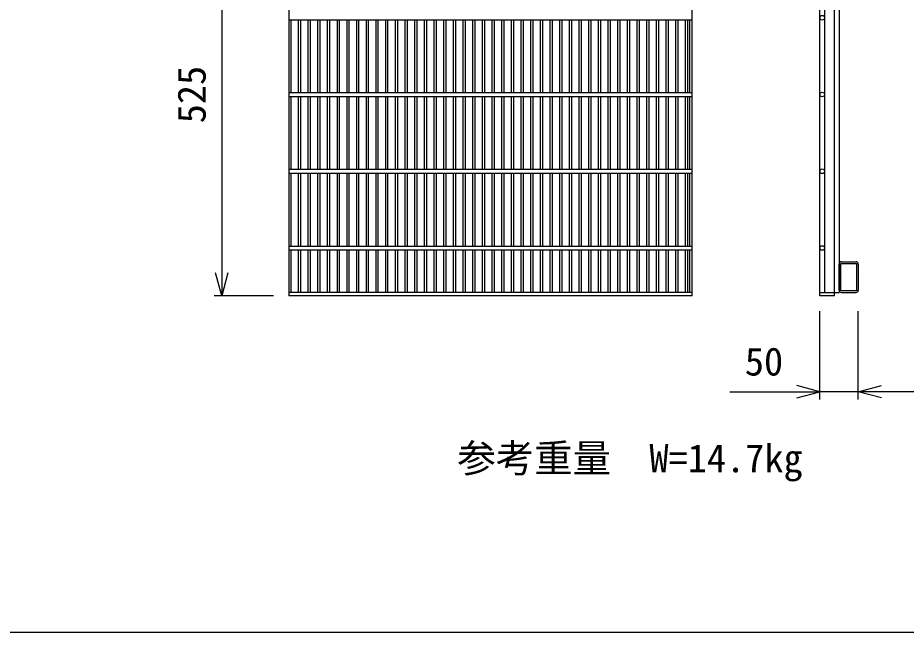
# Model space of a CAD drawing. Units: millimetres, scale not verified. Extents: x -10500 to 10500, y -7425 to 7425.
# Drawn here: x 2882 to 4039, y 548 to 1348 of the extents above; entities that cross this region are included whole.
import ezdxf
from ezdxf.enums import TextEntityAlignment as Align

# ---------------------------------------------------------------- set-up
doc = ezdxf.new("R2010")
doc.units = ezdxf.units.MM
doc.header["$LTSCALE"] = 25
for name, color, linetype, lineweight in [('0-1_DIM', 7, 'Continuous', 25), ('0-3_HATCH', 6, 'Continuous', 25), ('0-7_TXT', 7, 'Continuous', 25)]:
    doc.layers.add(name, color=color, linetype=linetype, lineweight=lineweight)
doc.styles.add('ＭＳ ゴシック', font='')
doc.styles.get('ＭＳ ゴシック').set_extended_font_data('MS Gothic')

msp = doc.modelspace()

# ---------------------------------------------------------------- linework, layer by layer
at = {"layer": '0-1_DIM'}
for p, q in [((3148.14, 1510.76), (3148.14, 985.76)), ((3215.64, 985.76), (3138.14, 985.76)), ((3926.96, 851.04), (3926.96, 965.76)), ((3976.96, 851.04), (3976.96, 965.76)), ((3809.7, 861.04), (3926.96, 861.04)), ((3976.96, 861.04), (3926.96, 861.04)), ((4050.92, 861.04), (3976.96, 861.04))]:
    msp.add_line(p, q, dxfattribs=at)
for points in [[(3156.18, 1015.76), (3148.14, 985.76), (3140.1, 1015.76)], [(3896.96, 853), (3926.96, 861.04), (3896.96, 869.08)], [(4006.96, 853), (3976.96, 861.04), (4006.96, 869.08)]]:
    msp.add_lwpolyline(points, dxfattribs=at)
at = {"layer": '0-3_HATCH'}
for p, q in [((3235.64, 1510.76), (3235.64, 985.76)), ((3760.64, 985.76), (3760.64, 1510.76)), ((3932.96, 1506.26), (3932.96, 990.26)), ((3945.96, 985.76), (3945.96, 1510.76)), ((3951.96, 1506.26), (3951.96, 990.26)), ((3235.64, 1345.76), (3760.64, 1345.76)), ((3238.64, 1250.76), (3238.64, 1345.76)), ((3248.23, 1250.76), (3248.23, 1345.76)), ((3251.23, 1250.76), (3251.23, 1345.76)), ((3260.82, 1250.76), (3260.82, 1345.76)), ((3263.82, 1250.76), (3263.82, 1345.76)), ((3273.41, 1250.76), (3273.41, 1345.76)), ((3276.41, 1250.76), (3276.41, 1345.76)), ((3286, 1250.76), (3286, 1345.76)), ((3289, 1250.76), (3289, 1345.76)), ((3298.59, 1250.76), (3298.59, 1345.76)), ((3301.59, 1250.76), (3301.59, 1345.76)), ((3311.18, 1250.76), (3311.18, 1345.76)), ((3314.18, 1250.76), (3314.18, 1345.76)), ((3323.77, 1250.76), (3323.77, 1345.76)), ((3326.77, 1250.76), (3326.77, 1345.76)), ((3336.36, 1250.76), (3336.36, 1345.76)), ((3339.36, 1250.76), (3339.36, 1345.76)), ((3348.95, 1250.76), (3348.95, 1345.76)), ((3351.95, 1250.76), (3351.95, 1345.76)), ((3361.54, 1250.76), (3361.54, 1345.76)), ((3364.54, 1250.76), (3364.54, 1345.76)), ((3374.36, 1250.76), (3374.36, 1345.76)), ((3377.36, 1250.76), (3377.36, 1345.76)), ((3386.95, 1250.76), (3386.95, 1345.76)), ((3389.95, 1250.76), (3389.95, 1345.76)), ((3399.54, 1250.76), (3399.54, 1345.76)), ((3402.54, 1250.76), (3402.54, 1345.76)), ((3412.13, 1250.76), (3412.13, 1345.76)), ((3415.13, 1250.76), (3415.13, 1345.76)), ((3424.72, 1250.76), (3424.72, 1345.76)), ((3427.72, 1250.76), (3427.72, 1345.76)), ((3437.31, 1250.76), (3437.31, 1345.76)), ((3440.31, 1250.76), (3440.31, 1345.76)), ((3449.9, 1250.76), (3449.9, 1345.76)), ((3452.9, 1250.76), (3452.9, 1345.76)), ((3462.49, 1250.76), (3462.49, 1345.76)), ((3465.49, 1250.76), (3465.49, 1345.76)), ((3475.08, 1250.76), (3475.08, 1345.76)), ((3478.08, 1250.76), (3478.08, 1345.76)), ((3487.67, 1250.76), (3487.67, 1345.76)), ((3490.67, 1250.76), (3490.67, 1345.76)), ((3500.26, 1250.76), (3500.26, 1345.76)), ((3503.26, 1250.76), (3503.26, 1345.76)), ((3512.85, 1250.76), (3512.85, 1345.76)), ((3515.85, 1250.76), (3515.85, 1345.76)), ((3525.44, 1250.76), (3525.44, 1345.76)), ((3528.44, 1250.76), (3528.44, 1345.76)), ((3538.03, 1250.76), (3538.03, 1345.76)), ((3541.03, 1250.76), (3541.03, 1345.76)), ((3550.62, 1250.76), (3550.62, 1345.76)), ((3553.62, 1250.76), (3553.62, 1345.76)), ((3563.21, 1250.76), (3563.21, 1345.76)), ((3566.21, 1250.76), (3566.21, 1345.76)), ((3575.8, 1250.76), (3575.8, 1345.76)), ((3578.8, 1250.76), (3578.8, 1345.76)), ((3588.38, 1250.76), (3588.38, 1345.76)), ((3591.38, 1250.76), (3591.38, 1345.76)), ((3600.97, 1250.76), (3600.97, 1345.76)), ((3603.97, 1250.76), (3603.97, 1345.76)), ((3613.56, 1250.76), (3613.56, 1345.76)), ((3616.56, 1250.76), (3616.56, 1345.76)), ((3626.15, 1250.76), (3626.15, 1345.76)), ((3629.15, 1250.76), (3629.15, 1345.76)), ((3638.74, 1250.76), (3638.74, 1345.76)), ((3641.74, 1250.76), (3641.74, 1345.76)), ((3651.33, 1250.76), (3651.33, 1345.76)), ((3654.33, 1250.76), (3654.33, 1345.76)), ((3663.92, 1250.76), (3663.92, 1345.76)), ((3666.92, 1250.76), (3666.92, 1345.76)), ((3676.51, 1250.76), (3676.51, 1345.76)), ((3679.51, 1250.76), (3679.51, 1345.76)), ((3689.1, 1250.76), (3689.1, 1345.76)), ((3692.1, 1250.76), (3692.1, 1345.76)), ((3701.69, 1250.76), (3701.69, 1345.76)), ((3704.69, 1250.76), (3704.69, 1345.76)), ((3714.28, 1250.76), (3714.28, 1345.76)), ((3717.28, 1250.76), (3717.28, 1345.76)), ((3726.87, 1250.76), (3726.87, 1345.76)), ((3729.87, 1250.76), (3729.87, 1345.76)), ((3739.46, 1250.76), (3739.46, 1345.76)), ((3742.46, 1250.76), (3742.46, 1345.76)), ((3752.05, 1250.76), (3752.05, 1345.76)), ((3755.05, 1250.76), (3755.05, 1345.76)), ((3757.64, 1250.76), (3757.64, 1345.76)), ((3235.64, 1250.76), (3760.64, 1250.76)), ((3235.64, 1245.76), (3760.64, 1245.76)), ((3238.64, 1150.76), (3238.64, 1245.76)), ((3248.23, 1150.76), (3248.23, 1245.76)), ((3251.23, 1150.76), (3251.23, 1245.76)), ((3260.82, 1150.76), (3260.82, 1245.76)), ((3263.82, 1150.76), (3263.82, 1245.76)), ((3273.41, 1150.76), (3273.41, 1245.76)), ((3276.41, 1150.76), (3276.41, 1245.76)), ((3286, 1150.76), (3286, 1245.76)), ((3289, 1150.76), (3289, 1245.76)), ((3298.59, 1150.76), (3298.59, 1245.76)), ((3301.59, 1150.76), (3301.59, 1245.76)), ((3311.18, 1150.76), (3311.18, 1245.76)), ((3314.18, 1150.76), (3314.18, 1245.76)), ((3323.77, 1150.76), (3323.77, 1245.76)), ((3326.77, 1150.76), (3326.77, 1245.76)), ((3336.36, 1150.76), (3336.36, 1245.76)), ((3339.36, 1150.76), (3339.36, 1245.76)), ((3348.95, 1150.76), (3348.95, 1245.76)), ((3351.95, 1150.76), (3351.95, 1245.76)), ((3361.54, 1150.76), (3361.54, 1245.76)), ((3364.54, 1150.76), (3364.54, 1245.76)), ((3374.36, 1150.76), (3374.36, 1245.76)), ((3377.36, 1150.76), (3377.36, 1245.76)), ((3386.95, 1150.76), (3386.95, 1245.76)), ((3389.95, 1150.76), (3389.95, 1245.76)), ((3399.54, 1150.76), (3399.54, 1245.76)), ((3402.54, 1150.76), (3402.54, 1245.76)), ((3412.13, 1150.76), (3412.13, 1245.76)), ((3415.13, 1150.76), (3415.13, 1245.76)), ((3424.72, 1150.76), (3424.72, 1245.76)), ((3427.72, 1150.76), (3427.72, 1245.76)), ((3437.31, 1150.76), (3437.31, 1245.76)), ((3440.31, 1150.76), (3440.31, 1245.76)), ((3449.9, 1150.76), (3449.9, 1245.76)), ((3452.9, 1150.76), (3452.9, 1245.76)), ((3462.49, 1150.76), (3462.49, 1245.76)), ((3465.49, 1150.76), (3465.49, 1245.76)), ((3475.08, 1150.76), (3475.08, 1245.76)), ((3478.08, 1150.76), (3478.08, 1245.76)), ((3487.67, 1150.76), (3487.67, 1245.76)), ((3490.67, 1150.76), (3490.67, 1245.76)), ((3500.26, 1150.76), (3500.26, 1245.76)), ((3503.26, 1150.76), (3503.26, 1245.76)), ((3512.85, 1150.76), (3512.85, 1245.76)), ((3515.85, 1150.76), (3515.85, 1245.76)), ((3525.44, 1150.76), (3525.44, 1245.76)), ((3528.44, 1150.76), (3528.44, 1245.76)), ((3538.03, 1150.76), (3538.03, 1245.76)), ((3541.03, 1150.76), (3541.03, 1245.76)), ((3550.62, 1150.76), (3550.62, 1245.76)), ((3553.62, 1150.76), (3553.62, 1245.76)), ((3563.21, 1150.76), (3563.21, 1245.76)), ((3566.21, 1150.76), (3566.21, 1245.76)), ((3575.8, 1150.76), (3575.8, 1245.76)), ((3578.8, 1150.76), (3578.8, 1245.76)), ((3588.38, 1150.76), (3588.38, 1245.76)), ((3591.38, 1150.76), (3591.38, 1245.76)), ((3600.97, 1150.76), (3600.97, 1245.76)), ((3603.97, 1150.76), (3603.97, 1245.76)), ((3613.56, 1150.76), (3613.56, 1245.76)), ((3616.56, 1150.76), (3616.56, 1245.76)), ((3626.15, 1150.76), (3626.15, 1245.76)), ((3629.15, 1150.76), (3629.15, 1245.76)), ((3638.74, 1150.76), (3638.74, 1245.76)), ((3641.74, 1150.76), (3641.74, 1245.76)), ((3651.33, 1150.76), (3651.33, 1245.76)), ((3654.33, 1150.76), (3654.33, 1245.76)), ((3663.92, 1150.76), (3663.92, 1245.76)), ((3666.92, 1150.76), (3666.92, 1245.76)), ((3676.51, 1150.76), (3676.51, 1245.76)), ((3679.51, 1150.76), (3679.51, 1245.76)), ((3689.1, 1150.76), (3689.1, 1245.76)), ((3692.1, 1150.76), (3692.1, 1245.76)), ((3701.69, 1150.76), (3701.69, 1245.76)), ((3704.69, 1150.76), (3704.69, 1245.76)), ((3714.28, 1150.76), (3714.28, 1245.76)), ((3717.28, 1150.76), (3717.28, 1245.76)), ((3726.87, 1150.76), (3726.87, 1245.76)), ((3729.87, 1150.76), (3729.87, 1245.76)), ((3739.46, 1150.76), (3739.46, 1245.76)), ((3742.46, 1150.76), (3742.46, 1245.76)), ((3752.05, 1150.76), (3752.05, 1245.76)), ((3755.05, 1150.76), (3755.05, 1245.76)), ((3757.64, 1150.76), (3757.64, 1245.76)), ((3235.64, 1150.76), (3760.64, 1150.76)), ((3235.64, 1145.76), (3760.64, 1145.76)), ((3238.64, 1050.76), (3238.64, 1145.76)), ((3248.23, 1050.76), (3248.23, 1145.76)), ((3251.23, 1050.76), (3251.23, 1145.76)), ((3260.82, 1050.76), (3260.82, 1145.76)), ((3263.82, 1050.76), (3263.82, 1145.76)), ((3273.41, 1050.76), (3273.41, 1145.76)), ((3276.41, 1050.76), (3276.41, 1145.76)), ((3286, 1050.76), (3286, 1145.76)), ((3289, 1050.76), (3289, 1145.76)), ((3298.59, 1050.76), (3298.59, 1145.76)), ((3301.59, 1050.76), (3301.59, 1145.76)), ((3311.18, 1050.76), (3311.18, 1145.76)), ((3314.18, 1050.76), (3314.18, 1145.76)), ((3323.77, 1050.76), (3323.77, 1145.76)), ((3326.77, 1050.76), (3326.77, 1145.76)), ((3336.36, 1050.76), (3336.36, 1145.76)), ((3339.36, 1050.76), (3339.36, 1145.76)), ((3348.95, 1050.76), (3348.95, 1145.76)), ((3351.95, 1050.76), (3351.95, 1145.76)), ((3361.54, 1050.76), (3361.54, 1145.76)), ((3364.54, 1050.76), (3364.54, 1145.76)), ((3374.36, 1050.76), (3374.36, 1145.76)), ((3377.36, 1050.76), (3377.36, 1145.76)), ((3386.95, 1050.76), (3386.95, 1145.76)), ((3389.95, 1050.76), (3389.95, 1145.76)), ((3399.54, 1050.76), (3399.54, 1145.76)), ((3402.54, 1050.76), (3402.54, 1145.76)), ((3412.13, 1050.76), (3412.13, 1145.76)), ((3415.13, 1050.76), (3415.13, 1145.76)), ((3424.72, 1050.76), (3424.72, 1145.76)), ((3427.72, 1050.76), (3427.72, 1145.76)), ((3437.31, 1050.76), (3437.31, 1145.76)), ((3440.31, 1050.76), (3440.31, 1145.76)), ((3449.9, 1050.76), (3449.9, 1145.76)), ((3452.9, 1050.76), (3452.9, 1145.76)), ((3462.49, 1050.76), (3462.49, 1145.76)), ((3465.49, 1050.76), (3465.49, 1145.76)), ((3475.08, 1050.76), (3475.08, 1145.76)), ((3478.08, 1050.76), (3478.08, 1145.76)), ((3487.67, 1050.76), (3487.67, 1145.76)), ((3490.67, 1050.76), (3490.67, 1145.76)), ((3500.26, 1050.76), (3500.26, 1145.76)), ((3503.26, 1050.76), (3503.26, 1145.76)), ((3512.85, 1050.76), (3512.85, 1145.76)), ((3515.85, 1050.76), (3515.85, 1145.76)), ((3525.44, 1050.76), (3525.44, 1145.76)), ((3528.44, 1050.76), (3528.44, 1145.76)), ((3538.03, 1050.76), (3538.03, 1145.76)), ((3541.03, 1050.76), (3541.03, 1145.76)), ((3550.62, 1050.76), (3550.62, 1145.76)), ((3553.62, 1050.76), (3553.62, 1145.76)), ((3563.21, 1050.76), (3563.21, 1145.76)), ((3566.21, 1050.76), (3566.21, 1145.76)), ((3575.8, 1050.76), (3575.8, 1145.76)), ((3578.8, 1050.76), (3578.8, 1145.76)), ((3588.38, 1050.76), (3588.38, 1145.76)), ((3591.38, 1050.76), (3591.38, 1145.76)), ((3600.97, 1050.76), (3600.97, 1145.76)), ((3603.97, 1050.76), (3603.97, 1145.76)), ((3613.56, 1050.76), (3613.56, 1145.76)), ((3616.56, 1050.76), (3616.56, 1145.76)), ((3626.15, 1050.76), (3626.15, 1145.76)), ((3629.15, 1050.76), (3629.15, 1145.76)), ((3638.74, 1050.76), (3638.74, 1145.76)), ((3641.74, 1050.76), (3641.74, 1145.76)), ((3651.33, 1050.76), (3651.33, 1145.76)), ((3654.33, 1050.76), (3654.33, 1145.76)), ((3663.92, 1050.76), (3663.92, 1145.76)), ((3666.92, 1050.76), (3666.92, 1145.76)), ((3676.51, 1050.76), (3676.51, 1145.76)), ((3679.51, 1050.76), (3679.51, 1145.76)), ((3689.1, 1050.76), (3689.1, 1145.76)), ((3692.1, 1050.76), (3692.1, 1145.76)), ((3701.69, 1050.76), (3701.69, 1145.76)), ((3704.69, 1050.76), (3704.69, 1145.76)), ((3714.28, 1050.76), (3714.28, 1145.76)), ((3717.28, 1050.76), (3717.28, 1145.76)), ((3726.87, 1050.76), (3726.87, 1145.76)), ((3729.87, 1050.76), (3729.87, 1145.76)), ((3739.46, 1050.76), (3739.46, 1145.76)), ((3742.46, 1050.76), (3742.46, 1145.76)), ((3752.05, 1050.76), (3752.05, 1145.76)), ((3755.05, 1050.76), (3755.05, 1145.76)), ((3757.64, 1050.76), (3757.64, 1145.76)), ((3235.64, 1050.76), (3760.64, 1050.76)), ((3235.64, 1045.76), (3760.64, 1045.76)), ((3238.64, 990.26), (3238.64, 1045.76)), ((3248.23, 990.26), (3248.23, 1045.76)), ((3251.23, 990.26), (3251.23, 1045.76)), ((3260.82, 990.26), (3260.82, 1045.76)), ((3263.82, 990.26), (3263.82, 1045.76)), ((3273.41, 990.26), (3273.41, 1045.76)), ((3276.41, 990.26), (3276.41, 1045.76)), ((3286, 990.26), (3286, 1045.76)), ((3289, 990.26), (3289, 1045.76)), ((3298.59, 990.26), (3298.59, 1045.76)), ((3301.59, 990.26), (3301.59, 1045.76)), ((3311.18, 990.26), (3311.18, 1045.76)), ((3314.18, 990.26), (3314.18, 1045.76)), ((3323.77, 990.26), (3323.77, 1045.76)), ((3326.77, 990.26), (3326.77, 1045.76)), ((3336.36, 990.26), (3336.36, 1045.76)), ((3339.36, 990.26), (3339.36, 1045.76)), ((3348.95, 990.26), (3348.95, 1045.76)), ((3351.95, 990.26), (3351.95, 1045.76)), ((3361.54, 990.26), (3361.54, 1045.76)), ((3364.54, 990.26), (3364.54, 1045.76)), ((3374.36, 990.26), (3374.36, 1045.76)), ((3377.36, 990.26), (3377.36, 1045.76)), ((3386.95, 990.26), (3386.95, 1045.76)), ((3389.95, 990.26), (3389.95, 1045.76)), ((3399.54, 990.26), (3399.54, 1045.76)), ((3402.54, 990.26), (3402.54, 1045.76)), ((3412.13, 990.26), (3412.13, 1045.76)), ((3415.13, 990.26), (3415.13, 1045.76)), ((3424.72, 990.26), (3424.72, 1045.76)), ((3427.72, 990.26), (3427.72, 1045.76)), ((3437.31, 990.26), (3437.31, 1045.76)), ((3440.31, 990.26), (3440.31, 1045.76)), ((3449.9, 990.26), (3449.9, 1045.76)), ((3452.9, 990.26), (3452.9, 1045.76)), ((3462.49, 990.26), (3462.49, 1045.76)), ((3465.49, 990.26), (3465.49, 1045.76)), ((3475.08, 990.26), (3475.08, 1045.76)), ((3478.08, 990.26), (3478.08, 1045.76)), ((3487.67, 990.26), (3487.67, 1045.76)), ((3490.67, 990.26), (3490.67, 1045.76)), ((3500.26, 990.26), (3500.26, 1045.76)), ((3503.26, 990.26), (3503.26, 1045.76)), ((3512.85, 990.26), (3512.85, 1045.76)), ((3515.85, 990.26), (3515.85, 1045.76)), ((3525.44, 990.26), (3525.44, 1045.76)), ((3528.44, 990.26), (3528.44, 1045.76)), ((3538.03, 990.26), (3538.03, 1045.76)), ((3541.03, 990.26), (3541.03, 1045.76)), ((3550.62, 990.26), (3550.62, 1045.76)), ((3553.62, 990.26), (3553.62, 1045.76)), ((3563.21, 990.26), (3563.21, 1045.76)), ((3566.21, 990.26), (3566.21, 1045.76)), ((3575.8, 990.26), (3575.8, 1045.76)), ((3578.8, 990.26), (3578.8, 1045.76)), ((3588.38, 990.26), (3588.38, 1045.76)), ((3591.38, 990.26), (3591.38, 1045.76)), ((3600.97, 990.26), (3600.97, 1045.76)), ((3603.97, 990.26), (3603.97, 1045.76)), ((3613.56, 990.26), (3613.56, 1045.76)), ((3616.56, 990.26), (3616.56, 1045.76)), ((3626.15, 990.26), (3626.15, 1045.76)), ((3629.15, 990.26), (3629.15, 1045.76)), ((3638.74, 990.26), (3638.74, 1045.76)), ((3641.74, 990.26), (3641.74, 1045.76)), ((3651.33, 990.26), (3651.33, 1045.76)), ((3654.33, 990.26), (3654.33, 1045.76)), ((3663.92, 990.26), (3663.92, 1045.76)), ((3666.92, 990.26), (3666.92, 1045.76)), ((3676.51, 990.26), (3676.51, 1045.76)), ((3679.51, 990.26), (3679.51, 1045.76)), ((3689.1, 990.26), (3689.1, 1045.76)), ((3692.1, 990.26), (3692.1, 1045.76)), ((3701.69, 990.26), (3701.69, 1045.76)), ((3704.69, 990.26), (3704.69, 1045.76)), ((3714.28, 990.26), (3714.28, 1045.76)), ((3717.28, 990.26), (3717.28, 1045.76)), ((3726.87, 990.26), (3726.87, 1045.76)), ((3729.87, 990.26), (3729.87, 1045.76)), ((3739.46, 990.26), (3739.46, 1045.76)), ((3742.46, 990.26), (3742.46, 1045.76)), ((3752.05, 990.26), (3752.05, 1045.76)), ((3755.05, 990.26), (3755.05, 1045.76)), ((3757.64, 990.26), (3757.64, 1045.76)), ((3954.96, 1030.26), (3973.96, 1030.26)), ((3951.96, 993.26), (3951.96, 1027.26)), ((3976.96, 1027.26), (3976.96, 993.26)), ((3760.64, 990.26), (3235.64, 990.26)), ((3760.64, 985.76), (3235.64, 985.76)), ((3926.96, 990.26), (3951.96, 990.26)), ((3954.96, 990.26), (3973.96, 990.26))]:
    msp.add_line(p, q, dxfattribs=at)
msp.add_lwpolyline([(3945.96, 985.76), (3926.96, 985.76), (3926.96, 1510.76)], dxfattribs=at)
msp.add_lwpolyline([(3954.26, 1027.96), (3974.66, 1027.96), (3974.66, 992.56), (3954.26, 992.56)], close=True, dxfattribs=at)
for centre in [(3929.96, 1348.26), (3929.96, 1248.26), (3929.96, 1148.26), (3929.96, 1048.26)]:
    msp.add_circle(centre, 3, dxfattribs=at)
for centre, start, end in [((3954.96, 1027.26), 90, 180), ((3973.96, 1027.26), 0, 90), ((3954.96, 993.26), 180, 270), ((3973.96, 993.26), 270, 0)]:
    msp.add_arc(centre, 3, start, end, dxfattribs=at)
at = {"layer": '0-7_TXT'}
msp.add_lwpolyline([(-1150, 5707.57), (-1150, 547.57), (8250, 547.57)], dxfattribs=at)

# ---------------------------------------------------------------- texts
at = {"layer": '0-1_DIM', "style": 'ＭＳ ゴシック'}
msp.add_text('525', height=36.66, rotation=90, dxfattribs=at).set_placement((3138.14, 1210.76), align=Align.BOTTOM_LEFT)
for s, p in [('50', (3829.21, 871.04)), ('参考重量\u3000W=14.7kg', (3454.91, 745.02))]:
    msp.add_text(s, height=36.66, dxfattribs=at).set_placement(p, align=Align.BOTTOM_LEFT)

doc.saveas('drawing.dxf')
